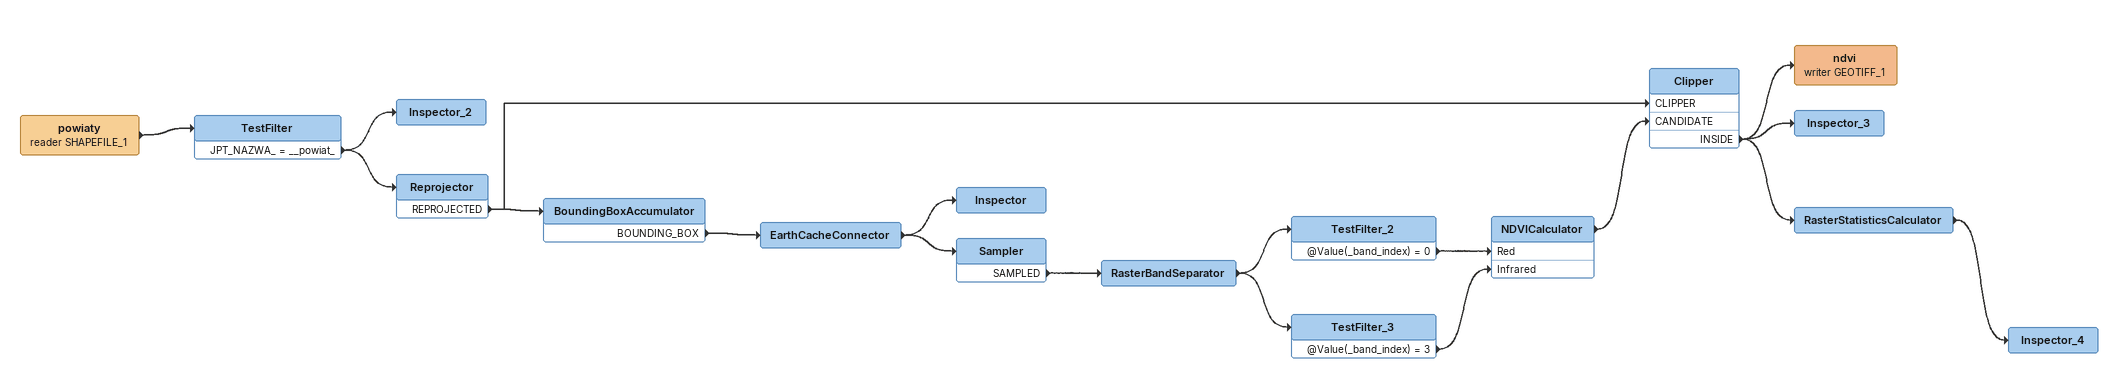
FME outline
powiaty (reader SHAPEFILE_1)
    -> TestFilter
TestFilter
    JPT_NAZWA_ = __powiat_ -> Inspector_2
    JPT_NAZWA_ = __powiat_ -> Reprojector
Inspector_2
Reprojector
    REPROJECTED -> BoundingBoxAccumulator
    REPROJECTED -> Clipper [CLIPPER]
BoundingBoxAccumulator
    BOUNDING_BOX -> EarthCacheConnector
EarthCacheConnector
    -> Inspector
    -> Sampler
Inspector
Sampler
    SAMPLED -> RasterBandSeparator
RasterBandSeparator
    -> TestFilter_2
    -> TestFilter_3
TestFilter_2
    @Value(_band_index) = 0 -> NDVICalculator [Red]
TestFilter_3
    @Value(_band_index) = 3 -> NDVICalculator [Infrared]
NDVICalculator
    -> Clipper [CANDIDATE]
Clipper
    INSIDE -> Inspector_3
    INSIDE -> ndvi (writer GEOTIFF_1)
    INSIDE -> RasterStatisticsCalculator
ndvi (writer GEOTIFF_1)
Inspector_3
RasterStatisticsCalculator
    -> Inspector_4
Inspector_4
